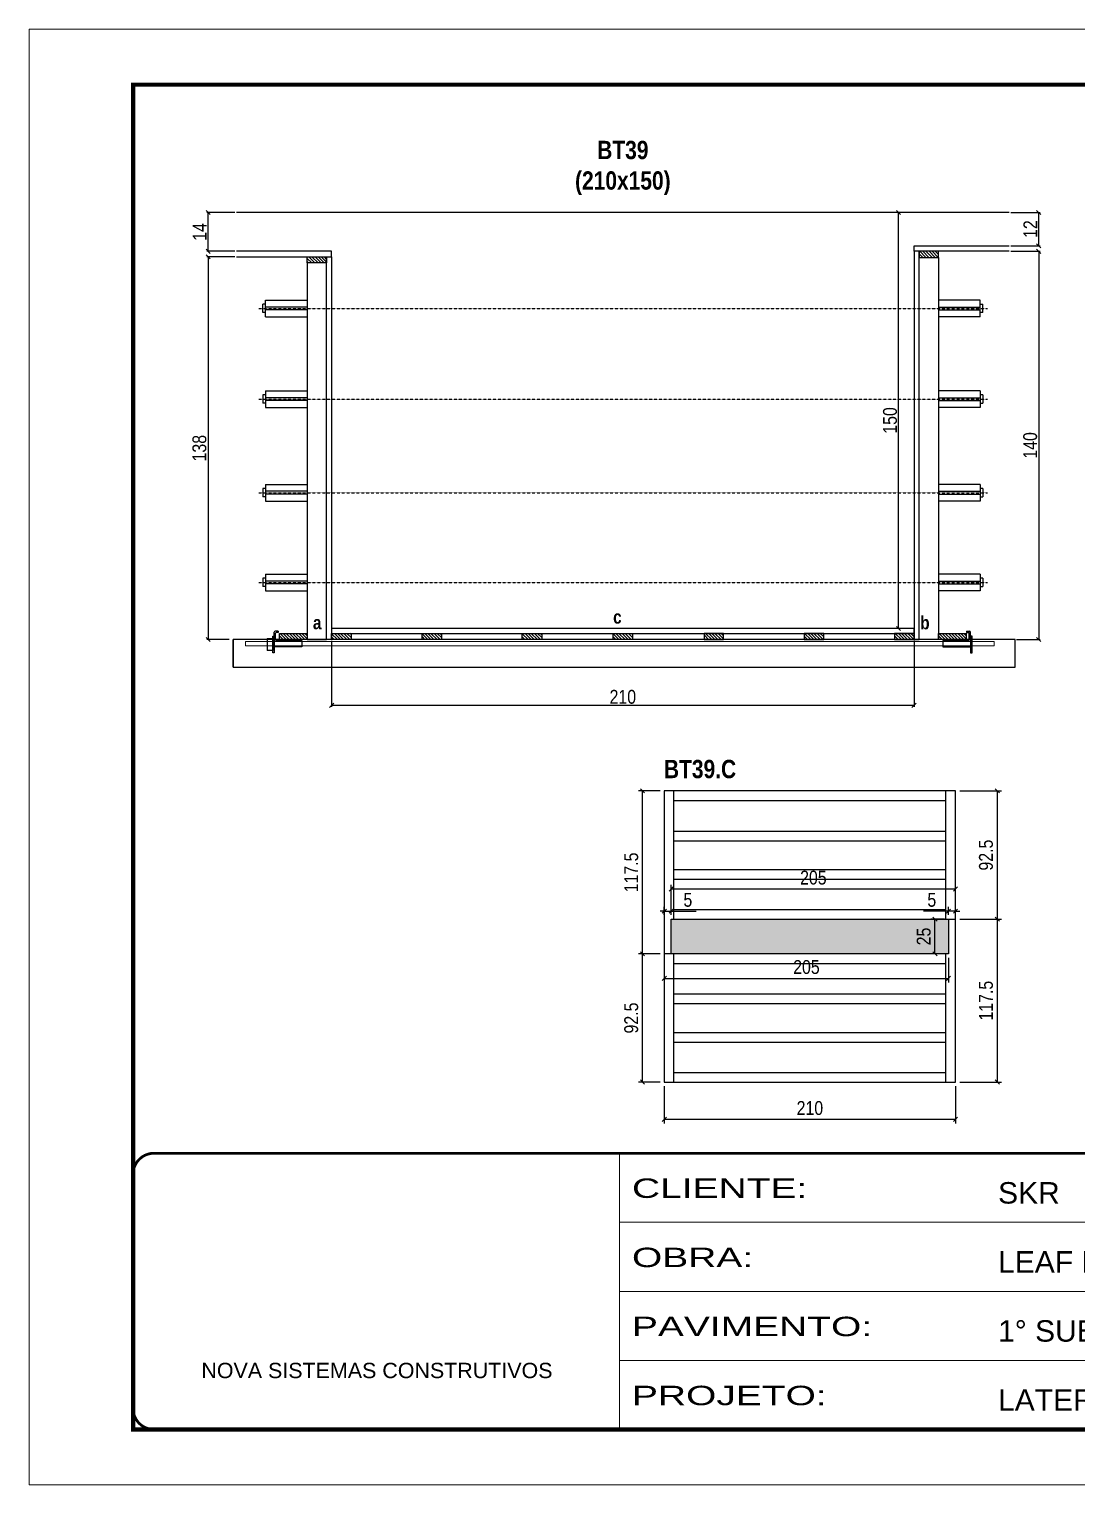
# Model space of a CAD drawing. Extents: x 3309 to 9590, y -2522 to 14608.
# Drawn here: x 3309 to 4065, y 4369 to 5419 of the extents above; entities that cross this region are included whole.
import ezdxf

# ---------------------------------------------------------------- set-up
doc = ezdxf.new("R2010")
doc.units = 0
for name, pattern in [('CONTINUO', [0]), ('DASHED', [0.75, 0.5, -0.25]), ('HIDDEN', [0.375, 0.25, -0.125])]:
    doc.linetypes.add(name, pattern=pattern)
for name, color, linetype in [('barrote', 251, 'Continuous'), ('COTA', 241, 'Continuous'), ('detalhes', 4, 'Continuous'), ('NOMENCLATURA', 7, 'Continuous'), ('Painéis', 200, 'Continuous'), ('presilha', 1, 'Continuous'), ('SARR_2.2x10', 60, 'Continuous'), ('SARR_2.2x7', 40, 'Continuous'), ('SARR_3.5x7', 81, 'Continuous'), ('TENSOR', 3, 'Continuous')]:
    doc.layers.add(name, color=color, linetype=linetype)
for name, color, linetype, lineweight in [('CONCRETO', 251, 'Continuous', 25), ('Folhas', 255, 'Continuous', 9), ('SARRAFO DE PRESSAO', 251, 'DASHED', 9), ('SCO-___-LAJ', 2, 'Continuous', 0)]:
    doc.layers.add(name, color=color, linetype=linetype, lineweight=lineweight)
doc.styles.add('ARIAL', font='arial.ttf')
doc.styles.add('COTA TECNICA', font='techl___.ttf', dxfattribs={"height": 10})
doc.styles.add('COTA TECNICA 2X', font='techl___.ttf', dxfattribs={"height": 10})
doc.styles.add('TECNICA', font='techb___.ttf', dxfattribs={"height": 10})
doc.styles.add('Tecnologia', font='')
doc.styles.get('Tecnologia').set_extended_font_data('Forgotten Futurist')
doc.dimstyles.new('PAINEL', dxfattribs={"dimtxt": 10, "dimasz": 3, "dimexe": 3, "dimexo": 3, "dimgap": 3, "dimtad": 1, "dimdec": 1, "dimzin": 12, "dimdsep": 46, "dimtxsty": 'COTA TECNICA', "dimblk1": 'OBLIQUE', "dimblk2": 'OBLIQUE', "dimsah": 1, "dimcen": 0.9, "dimclrd": 4, "dimclre": 4, "dimclrt": 240, "dimadec": 1, "dimazin": 3, "dimtfac": 1, "dimtdec": 1, "dimtmove": 0, "dimatfit": 3, "dimfxl": 1, "dimtolj": 1, "dimtzin": 12, "dimarcsym": 0})
doc.dimstyles.new('SECAO', dxfattribs={"dimscale": 0.333333, "dimtxt": 5, "dimasz": 9, "dimexe": 3, "dimexo": 3, "dimgap": 3, "dimtad": 1, "dimdec": 1, "dimlfac": 0.5, "dimzin": 12, "dimdsep": 46, "dimtxsty": 'COTA TECNICA 2X', "dimblk1": 'OBLIQUE', "dimblk2": 'OBLIQUE', "dimsah": 1, "dimcen": 0.9, "dimclrd": 4, "dimclre": 4, "dimclrt": 240, "dimadec": 1, "dimazin": 3, "dimtfac": 1, "dimtdec": 1, "dimtmove": 0, "dimatfit": 3, "dimfxl": 1, "dimtolj": 1, "dimtzin": 12, "dimarcsym": 0})
pattern_1 = [(135, (36828.2242, -118533.1762), (-1.122532015, -1.122532015), [])]
pattern_2 = [(135, (36900.5246, -118533.1762), (-1.122532015, -1.122532015), [])]

# ---------------------------------------------------------------- blocks, each defined once
blk = doc.blocks.new('9999999999')
at = {"color": 30, "linetype": 'CONTINUO'}
for p, q in [((98564.6, 34230.2), (98564.6, 34429.4)), ((98564.6, 34379.6), (99584, 34379.6)), ((98564.6, 34329.8), (99488, 34329.8)), ((98564.6, 34280), (99488, 34280))]:
    blk.add_line(p, q, dxfattribs=at)
at = {"color": 30, "linetype": 'CONTINUO', "const_width": 2}
blk.add_lwpolyline([(99584, 34230.2), (99584, 34414.4, 0.414214), (99569, 34429.4), (98229, 34429.4, 0.414214), (98214, 34414.4), (98214, 34245.2, 0.414214), (98229, 34230.2), (99584, 34230.2)], format="xyb", dxfattribs=at)
at = {"layer": 'Folhas'}
blk.add_lwpolyline([(98139, 34190.2), (99624, 34190.2), (99624, 35240.2), (98139, 35240.2)], close=True, dxfattribs=at)
at = {"layer": 'Folhas', "color": 30, "const_width": 3}
blk.add_lwpolyline([(98214, 34230.2), (99584, 34230.2), (99584, 35200.2), (98214, 35200.2)], close=True, dxfattribs=at)
at = {"color": 7, "linetype": 'Continuous', "ltscale": 5, "style": 'ARIAL'}
for s, height, p in [('SKR', 15.48, (98837.7, 34393.1)), ('LEAF LOEFGREN', 15.483, (98837.7, 34343.3)), ('1° SUBSOLO SUPERIOR', 15.483, (98837.7, 34293.5)), ('NOVA SISTEMAS CONSTRUTIVOS', 11.059, (98263.2, 34267.2)), ('LATERAIS DE VIGAS', 15.483, (98837.7, 34243.7))]:
    blk.add_text(s, height=height, dxfattribs=at).set_placement(p)
at = {"layer": 'Folhas', "color": 7, "style": 'Tecnologia', "width": 1.5}
for s, p in [('CLIENTE:', (98573.7, 34397.2)), ('OBRA:', (98573.7, 34347.3)), ('PAVIMENTO:', (98573.7, 34297.5)), ('PROJETO:', (98573.7, 34247.7))]:
    blk.add_text(s, height=14, dxfattribs=at).set_placement(p)
blk = doc.blocks.new('_Oblique')
at = {"color": 0, "linetype": 'ByBlock', "lineweight": -2}
blk.add_line((-0.5, -0.5), (0.5, 0.5), dxfattribs=at)
blk = doc.blocks.new('*D1084')
at = {"layer": 'COTA', "color": 4, "lineweight": -2, "transparency": 16777216}
for p, q in [((3527.5, 4978), (3527.5, 4930.5)), ((3947.5, 4978), (3947.5, 4930.5)), ((3947.5, 4931.5), (3527.5, 4931.5))]:
    blk.add_line(p, q, dxfattribs=at)
at = {"layer": 'Defpoints', "color": 0, "transparency": 16777216}
for p in [(3527.5, 4979), (3947.5, 4979), (3527.5, 4931.5)]:
    blk.add_point(p, dxfattribs=at)
at = {"layer": 'COTA', "color": 4, "lineweight": -2, "transparency": 16777216, "xscale": 3, "yscale": 3, "zscale": 3, "rotation": 180}
blk.add_blockref('_Oblique', (3527.5, 4931.5), dxfattribs=at)
at = {"layer": 'COTA', "color": 4, "lineweight": -2, "transparency": 16777216, "xscale": 3, "yscale": 3, "zscale": 3}
blk.add_blockref('_Oblique', (3947.5, 4931.5), dxfattribs=at)
at = {"layer": 'COTA', "color": 240, "transparency": 16777216, "insert": (3737.5, 4937.6), "char_height": 10, "attachment_point": 5, "style": 'COTA TECNICA 2X'}
blk.add_mtext('\\A1;210', dxfattribs=at)
blk = doc.blocks.new('PRESILHA METÁLICA 1')
at = {"layer": 'presilha'}
for p, q in [((7.5, 10.6), (7.5, 19.9)), ((12, 21), (8.6, 21)), ((9, 11.6), (9, 18.9)), ((12, 19.5), (9.6, 19.5)), ((12, 21), (12, 19.5)), ((0, 13), (6, 13)), ((0, 13), (0, 0)), ((6, 0), (0, 0)), ((6, 15.5), (7.5, 15.5)), ((6, -2.5), (6, 15.5)), ((6, 13), (6, 0)), ((7.5, 15.5), (7.5, -2.5)), ((37.5, 4.1), (7.5, 4.1)), ((37.5, 11), (9.6, 11)), ((37.5, 11), (37.5, 4.1)), ((7.5, -2.5), (6, -2.5))]:
    blk.add_line(p, q, dxfattribs=at)
for centre, radius, start, end in [((8.6, 19.9), 1.14, 90, 180), ((9.6, 18.9), 0.57, 90, 180), ((9.6, 11.6), 0.57, 180, 270)]:
    blk.add_arc(centre, radius, start, end, dxfattribs=at)
blk = doc.blocks.new('PRESILHA METÁLICA 2')
at = {"layer": 'presilha'}
for p, q in [((-5.2, 23.5), (-5.2, 22)), ((-5.2, 23.5), (-1.9, 23.5)), ((-5.2, 22), (-2.8, 22)), ((-2.2, 14.1), (-2.2, 21.4)), ((0.8, 18), (-0.8, 18)), ((-0.8, 18), (-0.8, 0)), ((-0.8, 14.6), (-0.8, 22.4)), ((0.8, 0), (0.8, 18)), ((-30.8, 13.5), (-30.8, 6.6)), ((-30.8, 13.5), (-2.8, 13.5)), ((-30.8, 6.6), (-0.8, 6.6)), ((-0.8, 0), (0.8, 0))]:
    blk.add_line(p, q, dxfattribs=at)
for centre, radius, start, end in [((-2.8, 21.4), 0.57, 0, 90), ((-1.9, 22.4), 1.14, 0, 90), ((-2.8, 14.1), 0.57, 270, 0)]:
    blk.add_arc(centre, radius, start, end, dxfattribs=at)
blk = doc.blocks.new('*D1085')
at = {"layer": 'COTA', "color": 4, "lineweight": -2, "transparency": 16777216}
for p, q in [((3457.8, 5255), (3437.5, 5255)), ((3438.5, 5255), (3438.5, 4979)), ((3453.7, 4979), (3437.5, 4979))]:
    blk.add_line(p, q, dxfattribs=at)
at = {"layer": 'Defpoints', "color": 0, "transparency": 16777216}
for p in [(3458.8, 5255), (3438.5, 4979), (3454.7, 4979)]:
    blk.add_point(p, dxfattribs=at)
at = {"layer": 'COTA', "color": 4, "lineweight": -2, "transparency": 16777216, "xscale": 3, "yscale": 3, "zscale": 3}
for p, rotation in [((3438.5, 5255), 90), ((3438.5, 4979), 270)]:
    blk.add_blockref('_Oblique', p, dxfattribs=dict(at, rotation=rotation))
at = {"layer": 'COTA', "color": 240, "transparency": 16777216, "insert": (3432.2, 5117), "char_height": 10, "attachment_point": 5, "rotation": 90, "style": 'COTA TECNICA 2X'}
blk.add_mtext('\\A1;138', dxfattribs=at)
blk = doc.blocks.new('*D1086')
at = {"layer": 'COTA', "color": 4, "lineweight": -2, "transparency": 16777216}
for p, q in [((4017.2, 5259), (4038.4, 5259)), ((4037.4, 5259), (4037.4, 4979)), ((4021.3, 4979), (4038.4, 4979))]:
    blk.add_line(p, q, dxfattribs=at)
at = {"layer": 'Defpoints', "color": 0, "transparency": 16777216}
for p in [(4016.2, 5259), (4020.3, 4979), (4037.4, 4979)]:
    blk.add_point(p, dxfattribs=at)
at = {"layer": 'COTA', "color": 4, "lineweight": -2, "transparency": 16777216, "xscale": 3, "yscale": 3, "zscale": 3}
for p, rotation in [((4037.4, 5259), 90), ((4037.4, 4979), 270)]:
    blk.add_blockref('_Oblique', p, dxfattribs=dict(at, rotation=rotation))
at = {"layer": 'COTA', "color": 240, "transparency": 16777216, "insert": (4031.3, 5119), "char_height": 10, "attachment_point": 5, "rotation": 90, "style": 'COTA TECNICA 2X'}
blk.add_mtext('\\A1;140', dxfattribs=at)
blk = doc.blocks.new('*D1087')
at = {"layer": 'COTA', "color": 4, "lineweight": -2, "transparency": 16777216}
for p, q in [((3946.5, 5287), (3935.3, 5287)), ((3936.3, 4987), (3936.3, 5287)), ((3946.5, 4987), (3935.3, 4987))]:
    blk.add_line(p, q, dxfattribs=at)
at = {"layer": 'Defpoints', "color": 0, "transparency": 16777216}
for p in [(3936.3, 5287), (3947.5, 5287), (3947.5, 4987)]:
    blk.add_point(p, dxfattribs=at)
at = {"layer": 'COTA', "color": 4, "lineweight": -2, "transparency": 16777216, "xscale": 3, "yscale": 3, "zscale": 3}
for p, rotation in [((3936.3, 5287), 90), ((3936.3, 4987), 270)]:
    blk.add_blockref('_Oblique', p, dxfattribs=dict(at, rotation=rotation))
at = {"layer": 'COTA', "color": 240, "transparency": 16777216, "insert": (3930.2, 5137), "char_height": 10, "attachment_point": 5, "rotation": 90, "style": 'COTA TECNICA 2X'}
blk.add_mtext('\\A1;150', dxfattribs=at)
blk = doc.blocks.new('*D1088')
at = {"layer": 'COTA', "color": 4, "lineweight": -2, "transparency": 16777216}
for p, q in [((4017.2, 5287), (4038.4, 5287)), ((4037.4, 5263), (4037.4, 5287)), ((4017.2, 5263), (4038.4, 5263))]:
    blk.add_line(p, q, dxfattribs=at)
at = {"layer": 'Defpoints', "color": 0, "transparency": 16777216}
for p in [(4016.2, 5287), (4037.4, 5287), (4016.2, 5263)]:
    blk.add_point(p, dxfattribs=at)
at = {"layer": 'COTA', "color": 4, "lineweight": -2, "transparency": 16777216, "xscale": 3, "yscale": 3, "zscale": 3}
for p, rotation in [((4037.4, 5287), 90), ((4037.4, 5263), 270)]:
    blk.add_blockref('_Oblique', p, dxfattribs=dict(at, rotation=rotation))
at = {"layer": 'COTA', "color": 240, "transparency": 16777216, "insert": (4031.4, 5275), "char_height": 10, "attachment_point": 5, "rotation": 90, "style": 'COTA TECNICA 2X'}
blk.add_mtext('\\A1;12', dxfattribs=at)
blk = doc.blocks.new('*D1095')
at = {"layer": 'COTA', "color": 4, "lineweight": -2, "transparency": 16777216}
for p, q in [((3457.8, 5287), (3437.5, 5287)), ((3438.5, 5259), (3438.5, 5287)), ((3457.8, 5259), (3437.5, 5259))]:
    blk.add_line(p, q, dxfattribs=at)
at = {"layer": 'Defpoints', "color": 0, "transparency": 16777216}
for p in [(3438.5, 5287), (3458.8, 5287), (3458.8, 5259)]:
    blk.add_point(p, dxfattribs=at)
at = {"layer": 'COTA', "color": 4, "lineweight": -2, "transparency": 16777216, "xscale": 3, "yscale": 3, "zscale": 3}
for p, rotation in [((3438.5, 5287), 90), ((3438.5, 5259), 270)]:
    blk.add_blockref('_Oblique', p, dxfattribs=dict(at, rotation=rotation))
at = {"layer": 'COTA', "color": 240, "transparency": 16777216, "insert": (3432.4, 5273), "char_height": 10, "attachment_point": 5, "rotation": 90, "style": 'COTA TECNICA 2X'}
blk.add_mtext('\\A1;14', dxfattribs=at)
blk = doc.blocks.new('*D1109')
at = {"layer": 'COTA', "color": 4, "lineweight": -2, "transparency": 16777216}
for p, q in [((3767.4, 4656.8), (3767.4, 4629.9)), ((3977.4, 4656.8), (3977.4, 4629.9)), ((3977.4, 4632.9), (3767.4, 4632.9))]:
    blk.add_line(p, q, dxfattribs=at)
at = {"layer": 'Defpoints', "color": 0, "transparency": 16777216}
for p in [(3767.4, 4659.8), (3977.4, 4659.8), (3767.4, 4632.9)]:
    blk.add_point(p, dxfattribs=at)
at = {"layer": 'COTA', "color": 4, "lineweight": -2, "transparency": 16777216, "xscale": 3, "yscale": 3, "zscale": 3, "rotation": 180}
blk.add_blockref('_Oblique', (3767.4, 4632.9), dxfattribs=at)
at = {"layer": 'COTA', "color": 4, "lineweight": -2, "transparency": 16777216, "xscale": 3, "yscale": 3, "zscale": 3}
blk.add_blockref('_Oblique', (3977.4, 4632.9), dxfattribs=at)
at = {"layer": 'COTA', "color": 240, "transparency": 16777216, "insert": (3872.4, 4641), "char_height": 10, "attachment_point": 5, "style": 'COTA TECNICA'}
blk.add_mtext('\\A1;210', dxfattribs=at)
blk = doc.blocks.new('*D1110')
at = {"layer": 'COTA', "color": 4, "lineweight": -2, "transparency": 16777216}
for p, q in [((3980.4, 4777.3), (4010.6, 4777.3)), ((4007.6, 4659.8), (4007.6, 4777.3)), ((3980.4, 4659.8), (4010.6, 4659.8))]:
    blk.add_line(p, q, dxfattribs=at)
at = {"layer": 'Defpoints', "color": 0, "transparency": 16777216}
for p in [(3977.4, 4777.3), (4007.6, 4777.3), (3977.4, 4659.8)]:
    blk.add_point(p, dxfattribs=at)
at = {"layer": 'COTA', "color": 4, "lineweight": -2, "transparency": 16777216, "xscale": 3, "yscale": 3, "zscale": 3}
for p, rotation in [((4007.6, 4777.3), 90), ((4007.6, 4659.8), 270)]:
    blk.add_blockref('_Oblique', p, dxfattribs=dict(at, rotation=rotation))
at = {"layer": 'COTA', "color": 240, "transparency": 16777216, "insert": (3999.4, 4718.5), "char_height": 10, "attachment_point": 5, "rotation": 90, "style": 'COTA TECNICA'}
blk.add_mtext('\\A1;117.5', dxfattribs=at)
blk = doc.blocks.new('*D1111')
at = {"layer": 'COTA', "color": 4, "lineweight": -2, "transparency": 16777216}
for p, q in [((3980.4, 4869.8), (4010.6, 4869.8)), ((4007.6, 4777.3), (4007.6, 4869.8)), ((3980.4, 4777.3), (4010.6, 4777.3))]:
    blk.add_line(p, q, dxfattribs=at)
at = {"layer": 'Defpoints', "color": 0, "transparency": 16777216}
for p in [(3977.4, 4869.8), (4007.6, 4869.8), (3977.4, 4777.3)]:
    blk.add_point(p, dxfattribs=at)
at = {"layer": 'COTA', "color": 4, "lineweight": -2, "transparency": 16777216, "xscale": 3, "yscale": 3, "zscale": 3}
for p, rotation in [((4007.6, 4869.8), 90), ((4007.6, 4777.3), 270)]:
    blk.add_blockref('_Oblique', p, dxfattribs=dict(at, rotation=rotation))
at = {"layer": 'COTA', "color": 240, "transparency": 16777216, "insert": (3999.4, 4823.5), "char_height": 10, "attachment_point": 5, "rotation": 90, "style": 'COTA TECNICA'}
blk.add_mtext('\\A1;92.5', dxfattribs=at)
blk = doc.blocks.new('*D1112')
at = {"layer": 'COTA', "color": 4, "lineweight": -2, "transparency": 16777216}
for p, q in [((3764.4, 4752.3), (3748.7, 4752.3)), ((3751.7, 4659.8), (3751.7, 4752.3)), ((3764.4, 4659.8), (3748.7, 4659.8))]:
    blk.add_line(p, q, dxfattribs=at)
at = {"layer": 'Defpoints', "color": 0, "transparency": 16777216}
for p in [(3751.7, 4752.3), (3767.4, 4752.3), (3767.4, 4659.8)]:
    blk.add_point(p, dxfattribs=at)
at = {"layer": 'COTA', "color": 4, "lineweight": -2, "transparency": 16777216, "xscale": 3, "yscale": 3, "zscale": 3}
for p, rotation in [((3751.7, 4752.3), 90), ((3751.7, 4659.8), 270)]:
    blk.add_blockref('_Oblique', p, dxfattribs=dict(at, rotation=rotation))
at = {"layer": 'COTA', "color": 240, "transparency": 16777216, "insert": (3743.6, 4706), "char_height": 10, "attachment_point": 5, "rotation": 90, "style": 'COTA TECNICA'}
blk.add_mtext('\\A1;92.5', dxfattribs=at)
blk = doc.blocks.new('*D1113')
at = {"layer": 'COTA', "color": 4, "lineweight": -2, "transparency": 16777216}
for p, q in [((3764.4, 4869.8), (3748.7, 4869.8)), ((3751.7, 4752.3), (3751.7, 4869.8)), ((3764.4, 4752.3), (3748.7, 4752.3))]:
    blk.add_line(p, q, dxfattribs=at)
at = {"layer": 'Defpoints', "color": 0, "transparency": 16777216}
for p in [(3751.7, 4869.8), (3767.4, 4869.8), (3767.4, 4752.3)]:
    blk.add_point(p, dxfattribs=at)
at = {"layer": 'COTA', "color": 4, "lineweight": -2, "transparency": 16777216, "xscale": 3, "yscale": 3, "zscale": 3}
for p, rotation in [((3751.7, 4869.8), 90), ((3751.7, 4752.3), 270)]:
    blk.add_blockref('_Oblique', p, dxfattribs=dict(at, rotation=rotation))
at = {"layer": 'COTA', "color": 240, "transparency": 16777216, "insert": (3743.6, 4811), "char_height": 10, "attachment_point": 5, "rotation": 90, "style": 'COTA TECNICA'}
blk.add_mtext('\\A1;117.5', dxfattribs=at)
blk = doc.blocks.new('*D1114')
at = {"layer": 'COTA', "color": 4, "lineweight": -2, "transparency": 16777216}
for p, q in [((3767.4, 4749.3), (3767.4, 4731.6)), ((3972.4, 4749.3), (3972.4, 4731.6)), ((3767.4, 4734.6), (3972.4, 4734.6))]:
    blk.add_line(p, q, dxfattribs=at)
at = {"layer": 'Defpoints', "color": 0, "transparency": 16777216}
for p in [(3767.4, 4752.3), (3972.4, 4752.3), (3972.4, 4734.6)]:
    blk.add_point(p, dxfattribs=at)
at = {"layer": 'COTA', "color": 4, "lineweight": -2, "transparency": 16777216, "xscale": 3, "yscale": 3, "zscale": 3, "rotation": 180}
blk.add_blockref('_Oblique', (3767.4, 4734.6), dxfattribs=at)
at = {"layer": 'COTA', "color": 4, "lineweight": -2, "transparency": 16777216, "xscale": 3, "yscale": 3, "zscale": 3}
blk.add_blockref('_Oblique', (3972.4, 4734.6), dxfattribs=at)
at = {"layer": 'COTA', "color": 240, "transparency": 16777216, "insert": (3869.9, 4742.7), "char_height": 10, "attachment_point": 5, "style": 'COTA TECNICA'}
blk.add_mtext('\\A1;205', dxfattribs=at)
blk = doc.blocks.new('*D1115')
at = {"layer": 'COTA', "color": 4, "lineweight": -2, "transparency": 16777216}
for p, q in [((3969.4, 4777.3), (3959.6, 4777.3)), ((3962.6, 4752.3), (3962.6, 4777.3)), ((3969.4, 4752.3), (3959.6, 4752.3))]:
    blk.add_line(p, q, dxfattribs=at)
at = {"layer": 'Defpoints', "color": 0, "transparency": 16777216}
for p in [(3962.6, 4777.3), (3972.4, 4777.3), (3972.4, 4752.3)]:
    blk.add_point(p, dxfattribs=at)
at = {"layer": 'COTA', "color": 4, "lineweight": -2, "transparency": 16777216, "xscale": 3, "yscale": 3, "zscale": 3}
for p, rotation in [((3962.6, 4777.3), 90), ((3962.6, 4752.3), 270)]:
    blk.add_blockref('_Oblique', p, dxfattribs=dict(at, rotation=rotation))
at = {"layer": 'COTA', "color": 240, "transparency": 16777216, "insert": (3954.5, 4764.8), "char_height": 10, "attachment_point": 5, "rotation": 90, "style": 'COTA TECNICA'}
blk.add_mtext('\\A1;25', dxfattribs=at)
blk = doc.blocks.new('*D1116')
at = {"layer": 'COTA', "color": 4, "lineweight": -2, "transparency": 16777216}
for p, q in [((3767.4, 4783.1), (3764.4, 4783.1)), ((3767.4, 4780.3), (3767.4, 4786.1)), ((3767.4, 4783.1), (3772.4, 4783.1)), ((3772.4, 4780.3), (3772.4, 4786.1)), ((3772.4, 4783.1), (3790.5, 4783.1))]:
    blk.add_line(p, q, dxfattribs=at)
at = {"layer": 'Defpoints', "color": 0, "transparency": 16777216}
for p in [(3772.4, 4783.1), (3767.4, 4777.3), (3772.4, 4777.3)]:
    blk.add_point(p, dxfattribs=at)
at = {"layer": 'COTA', "color": 4, "lineweight": -2, "transparency": 16777216, "xscale": 3, "yscale": 3, "zscale": 3}
blk.add_blockref('_Oblique', (3767.4, 4783.1), dxfattribs=at)
at = {"layer": 'COTA', "color": 4, "lineweight": -2, "transparency": 16777216, "xscale": 3, "yscale": 3, "zscale": 3, "rotation": 180}
blk.add_blockref('_Oblique', (3772.4, 4783.1), dxfattribs=at)
at = {"layer": 'COTA', "color": 240, "transparency": 16777216, "insert": (3784.4, 4791.2), "char_height": 10, "attachment_point": 5, "style": 'COTA TECNICA'}
blk.add_mtext('\\A1;5', dxfattribs=at)
blk = doc.blocks.new('*D1117')
at = {"layer": 'COTA', "color": 4, "lineweight": -2, "transparency": 16777216}
for p, q in [((3972.4, 4783.1), (3954.3, 4783.1)), ((3972.4, 4780.3), (3972.4, 4786.1)), ((3977.4, 4783.1), (3972.4, 4783.1)), ((3977.4, 4780.3), (3977.4, 4786.1)), ((3977.4, 4783.1), (3980.4, 4783.1))]:
    blk.add_line(p, q, dxfattribs=at)
at = {"layer": 'Defpoints', "color": 0, "transparency": 16777216}
for p in [(3972.4, 4783.1), (3972.4, 4777.3), (3977.4, 4777.3)]:
    blk.add_point(p, dxfattribs=at)
at = {"layer": 'COTA', "color": 4, "lineweight": -2, "transparency": 16777216, "xscale": 3, "yscale": 3, "zscale": 3}
blk.add_blockref('_Oblique', (3972.4, 4783.1), dxfattribs=at)
at = {"layer": 'COTA', "color": 4, "lineweight": -2, "transparency": 16777216, "xscale": 3, "yscale": 3, "zscale": 3, "rotation": 180}
blk.add_blockref('_Oblique', (3977.4, 4783.1), dxfattribs=at)
at = {"layer": 'COTA', "color": 240, "transparency": 16777216, "insert": (3960.3, 4791.2), "char_height": 10, "attachment_point": 5, "style": 'COTA TECNICA'}
blk.add_mtext('\\A1;5', dxfattribs=at)
blk = doc.blocks.new('*D1118')
at = {"layer": 'COTA', "color": 4, "lineweight": -2, "transparency": 16777216}
for p, q in [((3772.4, 4780.3), (3772.4, 4802.1)), ((3772.4, 4799.1), (3977.4, 4799.1)), ((3977.4, 4780.3), (3977.4, 4802.1))]:
    blk.add_line(p, q, dxfattribs=at)
at = {"layer": 'Defpoints', "color": 0, "transparency": 16777216}
for p in [(3977.4, 4799.1), (3772.4, 4777.3), (3977.4, 4777.3)]:
    blk.add_point(p, dxfattribs=at)
at = {"layer": 'COTA', "color": 4, "lineweight": -2, "transparency": 16777216, "xscale": 3, "yscale": 3, "zscale": 3, "rotation": 180}
blk.add_blockref('_Oblique', (3772.4, 4799.1), dxfattribs=at)
at = {"layer": 'COTA', "color": 4, "lineweight": -2, "transparency": 16777216, "xscale": 3, "yscale": 3, "zscale": 3}
blk.add_blockref('_Oblique', (3977.4, 4799.1), dxfattribs=at)
at = {"layer": 'COTA', "color": 240, "transparency": 16777216, "insert": (3874.9, 4807.2), "char_height": 10, "attachment_point": 5, "style": 'COTA TECNICA'}
blk.add_mtext('\\A1;205', dxfattribs=at)

msp = doc.modelspace()

# ---------------------------------------------------------------- hatches: boundary and pattern name
at = {"layer": 'COTA'}
h = msp.add_hatch(dxfattribs=at)
h.set_pattern_fill('AR-CONC', color=256, scale=0.03)
h.set_pattern_definition([(50, (-1635.8592, -1148.575), (5.46554, -0.4781726), [0.5715, -6.2865]), (355, (-1635.859, -1148.575), (-1.0573026, 5.7317054), [0.4572, -5.0292175]), (100.451445, (-1635.404, -1148.615), (4.4082374, 5.2535326), [0.4857003, -5.3427073]), (46.1842, (-1635.859, -1147.051), (8.132371, -1.26127), [0.85725, -9.42975]), (96.63556, (-1635.1815, -1147.156), (7.122124, 7.422784), [0.728551, -8.014068]), (351.18415, (-1635.859, -1147.051), (7.122124, 7.422784), [0.685799, -7.543792]), (21, (-1635.0972, -1147.432), (4.5484317, -3.067956), [0.5715, -6.2865]), (326, (-1635.097, -1147.432), (1.854061, 5.525639), [0.4572, -5.0292]), (71.451445, (-1634.718, -1147.688), (6.4024926, 2.457683), [0.4857003, -5.342698]), (37.5, (-1635.8592, -1148.5751), (0.0926581, 2.53665117), [0, -4.96824, 0, -5.1054, 0, -5.04825]), (7.5, (-1635.8592, -1148.575), (2.0045899, 3.0054172), [0, -2.91084, 0, -4.85394, 0, -1.92405]), (327.5, (-1637.5585, -1148.5751), (4.06771786, -0.1718623), [0, -1.905, 0, -5.9436, 0, -7.8867]), (317.5, (-1638.3205, -1148.575), (4.4438754, 0.7627947), [0, -2.4765, 0, -3.94716, 0, -5.6007])])
h.paths.add_polyline_path([(3972.37, 4777.3), (3772.37, 4777.3), (3772.37, 4752.3), (3972.37, 4752.3)])
at = {"layer": 'SARR_2.2x10'}
h = msp.add_hatch(dxfattribs=at)
h.set_pattern_fill('ANSI31', color=256, scale=0.5, angle=90)
h.set_pattern_definition([(135, (36683.451, -118533.1762), (-1.122532015, -1.122532015), [])])
h.paths.add_polyline_path([(3489.91, 4983.39), (3489.91, 4978.99), (3509.91, 4978.99), (3509.91, 4983.39)])
h = msp.add_hatch(dxfattribs=at)
h.set_pattern_fill('ANSI31', color=256, scale=0.5, angle=90)
h.set_pattern_definition([(135, (37158.651, -118533.1762), (-1.122532015, -1.122532015), [])])
h.paths.add_polyline_path([(3965.11, 4983.39), (3965.11, 4978.99), (3985.11, 4978.99), (3985.11, 4983.39)])
at = {"layer": 'SARR_2.2x7'}
h = msp.add_hatch(dxfattribs=at)
h.set_pattern_fill('ANSI31', color=256, scale=0.5, angle=90)
h.set_pattern_definition([(135, (36697.451, -118261.5762), (-1.122532015, -1.122532015), [])])
h.paths.add_polyline_path([(3523.91, 5254.99), (3523.91, 5250.59), (3509.91, 5250.59), (3509.91, 5254.99)])
h = msp.add_hatch(dxfattribs=at)
h.set_pattern_fill('ANSI31', color=256, scale=0.5, angle=90)
h.set_pattern_definition([(135, (37059.451, -118257.5762), (-1.122532015, -1.122532015), [])])
h.paths.add_polyline_path([(3951.11, 5258.99), (3951.11, 5254.59), (3965.11, 5254.59), (3965.11, 5258.99)])
h = msp.add_hatch(dxfattribs=at)
h.set_pattern_fill('ANSI31', color=256, scale=0.5, angle=90)
h.set_pattern_definition([(135, (36763.051, -118533.1762), (-1.122532015, -1.122532015), [])])
h.paths.add_polyline_path([(3541.51, 4978.99), (3541.51, 4983.39), (3527.51, 4983.39), (3527.51, 4978.99)])
h = msp.add_hatch(dxfattribs=at)
h.set_pattern_fill('ANSI31', color=256, scale=0.5, angle=90)
h.set_pattern_definition(pattern_1)
h.paths.add_polyline_path([(3606.69, 4978.99), (3606.69, 4983.39), (3592.69, 4983.39), (3592.69, 4978.99)])
h = msp.add_hatch(dxfattribs=at)
h.set_pattern_fill('ANSI31', color=256, scale=0.5, angle=90)
h.set_pattern_definition(pattern_2)
h.paths.add_polyline_path([(3678.99, 4978.99), (3678.99, 4983.39), (3664.99, 4983.39), (3664.99, 4978.99)])
h = msp.add_hatch(dxfattribs=at)
h.set_pattern_fill('ANSI31', color=256, scale=0.5, angle=90)
h.set_pattern_definition([(135, (36966.051, -118533.1762), (-1.122532015, -1.122532015), [])])
h.paths.add_polyline_path([(3744.51, 4978.99), (3744.51, 4983.39), (3730.51, 4983.39), (3730.51, 4978.99)])
h = msp.add_hatch(dxfattribs=at)
h.set_pattern_fill('ANSI31', color=256, scale=0.5, angle=90)
h.set_pattern_definition(pattern_2)
h.paths.add_polyline_path([(3796.04, 4978.99), (3796.04, 4983.39), (3810.04, 4983.39), (3810.04, 4978.99)])
h = msp.add_hatch(dxfattribs=at)
h.set_pattern_fill('ANSI31', color=256, scale=0.5, angle=90)
h.set_pattern_definition(pattern_1)
h.paths.add_polyline_path([(3868.34, 4978.99), (3868.34, 4983.39), (3882.34, 4983.39), (3882.34, 4978.99)])
h = msp.add_hatch(dxfattribs=at)
h.set_pattern_fill('ANSI31', color=256, scale=0.5, angle=90)
h.set_pattern_definition([(135, (37145.051, -118533.1762), (-1.122532015, -1.122532015), [])])
h.paths.add_polyline_path([(3933.51, 4983.39), (3933.51, 4978.99), (3947.51, 4978.99), (3947.51, 4983.39)])

# ---------------------------------------------------------------- linework, layer by layer
at = {"ltscale": 3}
for p, q in [((3477.91, 5214.82), (3477.91, 5220.82)), ((3479.91, 5220.82), (3477.91, 5220.82)), ((3479.91, 5211.82), (3479.91, 5223.82)), ((3479.91, 5223.82), (3509.91, 5223.82)), ((3509.91, 5218.82), (3479.91, 5218.82)), ((3995.11, 5223.82), (3965.11, 5223.82)), ((3965.11, 5218.82), (3995.11, 5218.82)), ((3995.11, 5211.82), (3995.11, 5223.82)), ((3995.11, 5220.82), (3997.11, 5220.82)), ((3997.11, 5214.82), (3997.11, 5220.82)), ((3479.91, 5214.82), (3477.91, 5214.82)), ((3509.91, 5216.82), (3479.91, 5216.82)), ((3479.91, 5211.82), (3509.91, 5211.82)), ((3965.11, 5216.82), (3995.11, 5216.82)), ((3995.11, 5211.82), (3965.11, 5211.82)), ((3997.11, 5214.82), (3995.11, 5214.82)), ((3479.91, 5158.41), (3479.91, 5146.41)), ((3479.91, 5158.41), (3509.91, 5158.41)), ((3995.11, 5158.41), (3965.11, 5158.41)), ((3995.11, 5158.41), (3995.11, 5146.41)), ((3477.91, 5155.41), (3477.91, 5149.41)), ((3479.91, 5155.41), (3477.91, 5155.41)), ((3479.91, 5149.41), (3477.91, 5149.41)), ((3509.91, 5153.41), (3479.91, 5153.41)), ((3509.91, 5151.41), (3479.91, 5151.41)), ((3479.91, 5146.41), (3509.91, 5146.41)), ((3965.11, 5153.41), (3995.11, 5153.41)), ((3965.11, 5151.41), (3995.11, 5151.41)), ((3995.11, 5146.41), (3965.11, 5146.41)), ((3997.11, 5155.41), (3995.11, 5155.41)), ((3995.11, 5149.41), (3997.11, 5149.41)), ((3997.11, 5155.41), (3997.11, 5149.41)), ((3477.91, 5087.9), (3477.91, 5081.9)), ((3479.91, 5087.9), (3477.91, 5087.9)), ((3479.91, 5090.9), (3479.91, 5078.9)), ((3479.91, 5090.9), (3509.91, 5090.9)), ((3509.91, 5085.9), (3479.91, 5085.9)), ((3509.91, 5083.9), (3479.91, 5083.9)), ((3995.11, 5090.9), (3965.11, 5090.9)), ((3965.11, 5085.9), (3995.11, 5085.9)), ((3965.11, 5083.9), (3995.11, 5083.9)), ((3995.11, 5090.9), (3995.11, 5078.9)), ((3997.11, 5087.9), (3995.11, 5087.9)), ((3997.11, 5087.9), (3997.11, 5081.9)), ((3479.91, 5081.9), (3477.91, 5081.9)), ((3479.91, 5078.9), (3509.91, 5078.9)), ((3995.11, 5078.9), (3965.11, 5078.9)), ((3995.11, 5081.9), (3997.11, 5081.9)), ((3477.91, 5023.16), (3477.91, 5017.16)), ((3479.91, 5023.16), (3477.91, 5023.16)), ((3479.91, 5026.16), (3479.91, 5014.16)), ((3479.91, 5026.16), (3509.91, 5026.16)), ((3509.91, 5021.16), (3479.91, 5021.16)), ((3509.91, 5019.16), (3479.91, 5019.16)), ((3995.11, 5026.16), (3965.11, 5026.16)), ((3965.11, 5021.16), (3995.11, 5021.16)), ((3965.11, 5019.16), (3995.11, 5019.16)), ((3995.11, 5026.16), (3995.11, 5014.16)), ((3997.11, 5023.16), (3995.11, 5023.16)), ((3997.11, 5023.16), (3997.11, 5017.16)), ((3479.91, 5017.16), (3477.91, 5017.16)), ((3479.91, 5014.16), (3509.91, 5014.16)), ((3995.11, 5014.16), (3965.11, 5014.16)), ((3995.11, 5017.16), (3997.11, 5017.16))]:
    msp.add_line(p, q, dxfattribs=at)
at = {"layer": 'barrote'}
msp.add_lwpolyline([(3456.46, 4958.99), (4020.37, 4958.99), (4020.37, 4978.99), (3456.46, 4978.99)], close=True, dxfattribs=at)
at = {"layer": 'CONCRETO', "linetype": 'Continuous'}
msp.add_line((4016.21, 5286.99), (3458.81, 5286.99), dxfattribs=at)
at = {"layer": 'detalhes', "color": 250}
msp.add_line((3456.46, 4958.99), (3456.46, 4978.99), dxfattribs=at)
at = {"layer": 'Painéis', "linetype": 'ByBlock'}
for p, q in [((3972.37, 4777.3), (3977.37, 4777.3)), ((3772.37, 4752.3), (3767.37, 4752.3))]:
    msp.add_line(p, q, dxfattribs=at)
at = {"layer": 'Painéis', "linetype": 'Continuous', "elevation": 0}
for points in [[(4016.21, 5258.99), (3947.51, 5258.99), (3947.51, 5262.99), (4016.21, 5262.99)], [(3458.81, 5254.99), (3527.51, 5254.99), (3527.51, 5258.99), (3458.81, 5258.99)]]:
    msp.add_lwpolyline(points, dxfattribs=at)
at = {"layer": 'Painéis', "linetype": 'Continuous'}
for points in [[(3523.91, 4978.99), (3523.91, 5254.99), (3527.51, 5254.99), (3527.51, 4978.99)], [(3951.11, 4978.99), (3951.11, 5258.99), (3947.51, 5258.99), (3947.51, 4978.99)], [(3947.51, 4986.99), (3527.51, 4986.99), (3527.51, 4983.39), (3947.51, 4983.39)]]:
    msp.add_lwpolyline(points, close=True, dxfattribs=at)
at = {"layer": 'Painéis', "linetype": 'ByBlock'}
for points in [[(3977.37, 4869.8), (3767.37, 4869.8), (3767.37, 4659.8), (3977.37, 4659.8)], [(3772.37, 4777.3), (3972.37, 4777.3), (3972.37, 4752.3), (3772.37, 4752.3)]]:
    msp.add_lwpolyline(points, close=True, dxfattribs=at)
at = {"layer": 'SARR_2.2x10'}
for points in [[(3489.91, 4983.39), (3509.91, 4983.39), (3509.91, 4978.99), (3489.91, 4978.99)], [(3965.11, 4983.39), (3985.11, 4983.39), (3985.11, 4978.99), (3965.11, 4978.99)]]:
    msp.add_lwpolyline(points, close=True, dxfattribs=at)
at = {"layer": 'SARR_2.2x7', "linetype": 'Continuous'}
for p, q in [((3774.37, 4777.3), (3774.37, 4869.8)), ((3774.37, 4862.8), (3970.37, 4862.8)), ((3970.37, 4777.3), (3970.37, 4869.8)), ((3774.37, 4840.88), (3970.37, 4840.88)), ((3774.37, 4833.88), (3970.37, 4833.88)), ((3774.37, 4813.03), (3970.37, 4813.03)), ((3774.37, 4806.03), (3970.37, 4806.03)), ((3774.37, 4784.3), (3970.37, 4784.3)), ((3774.37, 4659.8), (3774.37, 4752.3)), ((3970.37, 4659.8), (3970.37, 4752.3)), ((3774.37, 4745.3), (3970.37, 4745.3)), ((3774.37, 4723.38), (3970.37, 4723.38)), ((3774.37, 4716.38), (3970.37, 4716.38)), ((3774.37, 4695.53), (3970.37, 4695.53)), ((3774.37, 4688.53), (3970.37, 4688.53)), ((3774.37, 4666.8), (3970.37, 4666.8))]:
    msp.add_line(p, q, dxfattribs=at)
at = {"layer": 'SARR_2.2x7', "elevation": 0}
for points in [[(3509.91, 5254.99), (3523.91, 5254.99), (3523.91, 5250.59), (3509.91, 5250.59)], [(3965.11, 5258.99), (3951.11, 5258.99), (3951.11, 5254.59), (3965.11, 5254.59)]]:
    msp.add_lwpolyline(points, close=True, dxfattribs=at)
at = {"layer": 'SARR_2.2x7'}
for points in [[(3527.51, 4983.39), (3541.51, 4983.39), (3541.51, 4978.99), (3527.51, 4978.99)], [(3592.69, 4983.39), (3606.69, 4983.39), (3606.69, 4978.99), (3592.69, 4978.99)], [(3664.99, 4983.39), (3678.99, 4983.39), (3678.99, 4978.99), (3664.99, 4978.99)], [(3730.51, 4983.39), (3744.51, 4983.39), (3744.51, 4978.99), (3730.51, 4978.99)], [(3810.04, 4983.39), (3796.04, 4983.39), (3796.04, 4978.99), (3810.04, 4978.99)], [(3882.34, 4983.39), (3868.34, 4983.39), (3868.34, 4978.99), (3882.34, 4978.99)], [(3947.51, 4983.39), (3933.51, 4983.39), (3933.51, 4978.99), (3947.51, 4978.99)]]:
    msp.add_lwpolyline(points, close=True, dxfattribs=at)
at = {"layer": 'SARR_3.5x7'}
for points in [[(3523.91, 5250.59), (3509.91, 5250.59), (3509.91, 4978.99), (3523.91, 4978.99)], [(3951.11, 5254.59), (3965.11, 5254.59), (3965.11, 4978.99), (3951.11, 4978.99)]]:
    msp.add_lwpolyline(points, close=True, dxfattribs=at)
at = {"layer": 'SCO-___-LAJ', "color": 1}
msp.add_lwpolyline([(3465.46, 4977.66), (4005.29, 4977.66), (4005.29, 4974.46), (3465.46, 4974.46)], close=True, dxfattribs=at)
at = {"layer": 'TENSOR', "linetype": 'HIDDEN', "ltscale": 0.5}
for p, q in [((3474.91, 5217.82), (4000.42, 5217.82)), ((3474.91, 5152.41), (4000.42, 5152.41)), ((3474.91, 5084.9), (4000.42, 5084.9)), ((3474.91, 5020.16), (4000.42, 5020.16))]:
    msp.add_line(p, q, dxfattribs=at)

# ---------------------------------------------------------------- block references
at = {"layer": 'presilha', "xscale": 0.6666666666666666, "yscale": 0.6666666666666666, "zscale": 0.6666666666666666}
for name, p in [('PRESILHA METÁLICA 1', (3481.04, 4971.03)), ('PRESILHA METÁLICA 2', (3988.79, 4969.36))]:
    msp.add_blockref(name, p, dxfattribs=at)
at = {"layer": 'SARRAFO DE PRESSAO', "color": 6, "linetype": 'ByBlock'}
msp.add_blockref('9999999999', (-94829.61, -29820.95), dxfattribs=at)

# ---------------------------------------------------------------- texts
at = {"layer": 'detalhes', "style": 'TECNICA'}
for s, p in [('a', (3514.04, 4986.36)), ('c', (3730.51, 4990.46)), ('b', (3952.01, 4986.34))]:
    msp.add_text(s, height=9.6, dxfattribs=at).set_placement(p)
at = {"layer": 'NOMENCLATURA', "style": 'TECNICA'}
msp.add_text('BT39.C', height=13.2, dxfattribs=at).set_placement((3767.14, 4878.98))
at = {"layer": 'NOMENCLATURA', "insert": (3737.51, 5338.69), "char_height": 13.2, "attachment_point": 2, "style": 'TECNICA'}
msp.add_mtext_dynamic_manual_height_columns('BT39\\P(210x150)', width=300.2766, gutter_width=1, heights=[0], dxfattribs=at)

# ---------------------------------------------------------------- dimensions: what is measured, and where the dimension line sits
at = {"layer": 'COTA'}
for base, p1, p2, dimstyle, picture, middle in [((3438.47, 5286.99), (3458.81, 5258.99), (3458.81, 5286.99), 'SECAO', '*D1095', (3432.39, 5272.99)), ((4037.43, 5286.99), (4016.21, 5262.99), (4016.21, 5286.99), 'SECAO', '*D1088', (4031.37, 5274.99)), ((3438.47, 4978.99, 0), (3458.81, 5254.99), (3454.7, 4978.99, 0), 'SECAO', '*D1085', (3432.22, 5116.99, 0)), ((4037.43, 4978.99, 0), (4016.21, 5258.99), (4020.33, 4978.99, 0), 'SECAO', '*D1086', (4031.33, 5118.99, 0)), ((3962.58, 4777.3), (3972.37, 4752.3), (3972.37, 4777.3), 'PAINEL', '*D1115', (3954.47, 4764.8)), ((4007.55, 4777.3), (3977.37, 4659.8), (3977.37, 4777.3), 'PAINEL', '*D1110', (3999.44, 4718.55)), ((3751.74, 4752.3), (3767.37, 4659.8), (3767.37, 4752.3), 'PAINEL', '*D1112', (3743.6, 4706.05))]:
    dim = msp.add_linear_dim(base=base, p1=p1, p2=p2, angle=90, dimstyle=dimstyle, dxfattribs=at)
    dim.commit()
    dim.dimension.update_dxf_attribs({"geometry": picture, "text_midpoint": middle})
for base, p1, p2, angle, picture, middle in [((3936.34, 5286.99), (3947.51, 4986.99), (3947.51, 5286.99), 90, '*D1087', (3936.34, 5136.99)), ((3527.51, 4931.52), (3947.51, 4978.99), (3527.51, 4978.99), 180, '*D1084', (3737.51, 4931.52))]:
    dim = msp.add_linear_dim(base=base, p1=p1, p2=p2, angle=angle, dimstyle='SECAO', dxfattribs=at)
    dim.commit()
    dim.dimension.update_dxf_attribs({"geometry": picture, "text_midpoint": middle, "dimtype": 160})
for base, p1, p2, picture, middle in [((3751.74, 4869.8), (3767.37, 4752.3), (3767.37, 4869.8), '*D1113', (3743.63, 4811.05)), ((4007.55, 4869.8), (3977.37, 4777.3), (3977.37, 4869.8), '*D1111', (3999.42, 4823.55))]:
    dim = msp.add_linear_dim(base=base, p1=p1, p2=p2, angle=90, dimstyle='PAINEL', override={"dimtmove": 1}, dxfattribs=at)
    dim.commit()
    dim.dimension.update_dxf_attribs({"geometry": picture, "text_midpoint": middle})
for base, p1, p2, picture, middle in [((3977.37, 4799.11), (3772.37, 4777.3), (3977.37, 4777.3), '*D1118', (3874.87, 4807.22)), ((3772.37, 4783.07), (3767.37, 4777.3), (3772.37, 4777.3), '*D1116', (3784.42, 4791.18)), ((3972.37, 4783.07), (3977.37, 4777.3), (3972.37, 4777.3), '*D1117', (3960.32, 4791.18)), ((3972.37, 4734.56), (3767.37, 4752.3), (3972.37, 4752.3), '*D1114', (3869.87, 4742.67)), ((3767.37, 4632.86), (3977.37, 4659.8), (3767.37, 4659.8), '*D1109', (3872.37, 4640.96))]:
    dim = msp.add_linear_dim(base=base, p1=p1, p2=p2, dimstyle='PAINEL', dxfattribs=at)
    dim.commit()
    dim.dimension.update_dxf_attribs({"geometry": picture, "text_midpoint": middle})

doc.saveas('drawing.dxf')
